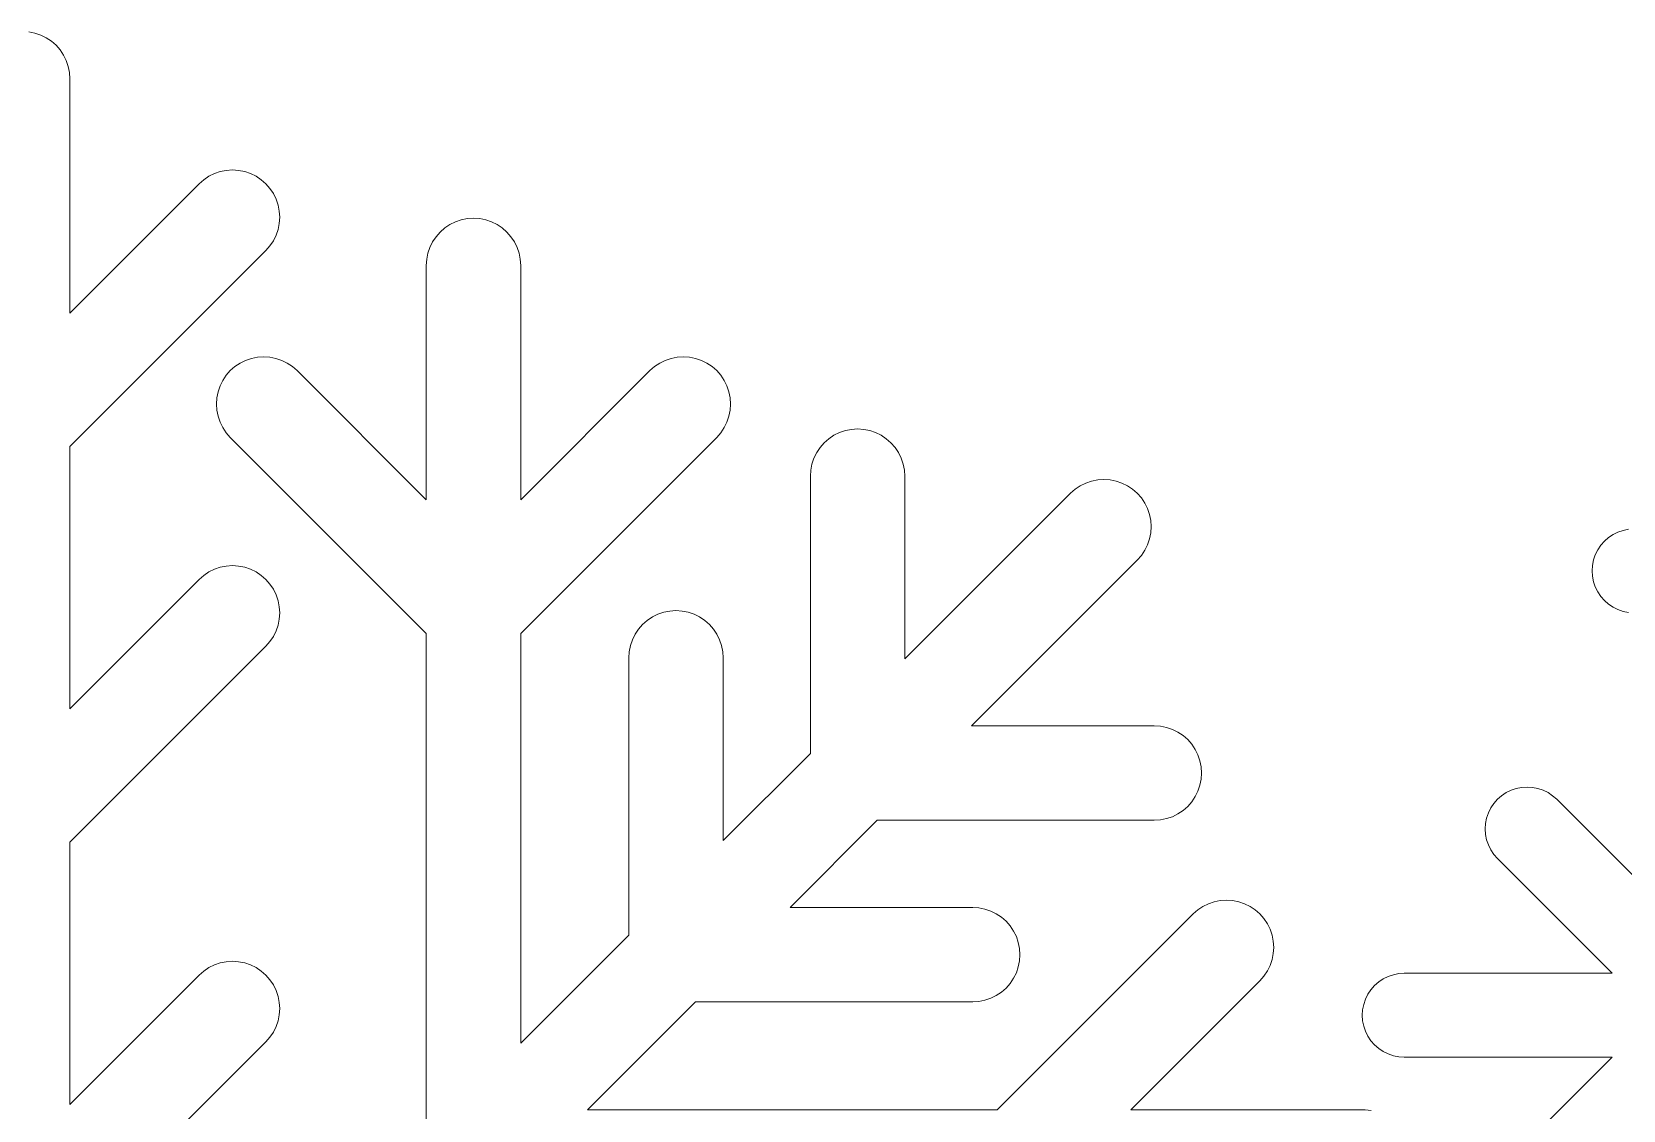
# Model space of a CAD drawing. Header units: centimetres. Extents: x -75 to 51, y -4 to 64.
# Drawn here: x -61.43 to -48.23, y 17.15 to 26.09 of the extents above; entities that cross this region are included whole.
import ezdxf

# ---------------------------------------------------------------- set-up
doc = ezdxf.new("R2010")
doc.units = ezdxf.units.CM
doc.header["$MEASUREMENT"] = 0
doc.layers.add('layer 1', color=7, linetype='Continuous')

msp = doc.modelspace()

# ---------------------------------------------------------------- linework, layer by layer
at = {"layer": 'layer 1', "color": 1, "lineweight": 20}
for points in [[(-61.40677, 26.08064), (-61.40677, 26.08064), (-61.45703, 26.09061), (-61.45703, 26.09061)], [(-61.35825, 26.06418), (-61.35825, 26.06418), (-61.40677, 26.08064), (-61.40677, 26.08064)], [(-61.31228, 26.0415), (-61.31228, 26.0415), (-61.35825, 26.06418), (-61.35825, 26.06418)], [(-61.26968, 26.01303), (-61.26968, 26.01303), (-61.31228, 26.0415), (-61.31228, 26.0415)], [(-61.23114, 25.97924), (-61.23114, 25.97924), (-61.26968, 26.01303), (-61.26968, 26.01303)], [(-61.19735, 25.94069), (-61.19735, 25.94069), (-61.23114, 25.97924), (-61.23114, 25.97924)], [(-61.16888, 25.8981), (-61.16888, 25.8981), (-61.19735, 25.94069), (-61.19735, 25.94069)], [(-61.14622, 25.85213), (-61.14622, 25.85213), (-61.16888, 25.8981), (-61.16888, 25.8981)], [(-61.12975, 25.80361), (-61.12975, 25.80361), (-61.14622, 25.85213), (-61.14622, 25.85213)], [(-61.11975, 25.75336), (-61.11975, 25.75336), (-61.12975, 25.80361), (-61.12975, 25.80361)], [(-61.11639, 25.70221), (-61.11639, 25.70221), (-61.11975, 25.75336), (-61.11975, 25.75336)], [(-61.11639, 23.75868), (-61.11639, 23.75868), (-61.11639, 25.70221), (-61.11639, 25.70221)], [(-60.04485, 24.83023), (-60.04485, 24.83023), (-61.11639, 23.75868), (-61.11639, 23.75868)], [(-60.00632, 24.86401), (-60.00632, 24.86401), (-60.04485, 24.83023), (-60.04485, 24.83023)], [(-59.9637, 24.89248), (-59.9637, 24.89248), (-60.00632, 24.86401), (-60.00632, 24.86401)], [(-59.91775, 24.91516), (-59.91775, 24.91516), (-59.9637, 24.89248), (-59.9637, 24.89248)], [(-59.86922, 24.93164), (-59.86922, 24.93164), (-59.91775, 24.91516), (-59.91775, 24.91516)], [(-59.81895, 24.94163), (-59.81895, 24.94163), (-59.86922, 24.93164), (-59.86922, 24.93164)], [(-59.76782, 24.94497), (-59.76782, 24.94497), (-59.81895, 24.94163), (-59.81895, 24.94163)], [(-59.71668, 24.94163), (-59.71668, 24.94163), (-59.76782, 24.94497), (-59.76782, 24.94497)], [(-59.66642, 24.93164), (-59.66642, 24.93164), (-59.71668, 24.94163), (-59.71668, 24.94163)], [(-59.61789, 24.91516), (-59.61789, 24.91516), (-59.66642, 24.93164), (-59.66642, 24.93164)], [(-59.57192, 24.89248), (-59.57192, 24.89248), (-59.61789, 24.91516), (-59.61789, 24.91516)], [(-59.52932, 24.86401), (-59.52932, 24.86401), (-59.57192, 24.89248), (-59.57192, 24.89248)], [(-59.49079, 24.83023), (-59.49079, 24.83023), (-59.52932, 24.86401), (-59.52932, 24.86401)], [(-59.45699, 24.79169), (-59.45699, 24.79169), (-59.49079, 24.83023), (-59.49079, 24.83023)], [(-59.42853, 24.74908), (-59.42853, 24.74908), (-59.45699, 24.79169), (-59.45699, 24.79169)], [(-59.40587, 24.70314), (-59.40587, 24.70314), (-59.42853, 24.74908), (-59.42853, 24.74908)], [(-59.38939, 24.65459), (-59.38939, 24.65459), (-59.40587, 24.70314), (-59.40587, 24.70314)], [(-59.37939, 24.60434), (-59.37939, 24.60434), (-59.38939, 24.65459), (-59.38939, 24.65459)], [(-59.37604, 24.55318), (-59.37604, 24.55318), (-59.37939, 24.60434), (-59.37939, 24.60434)], [(-59.37939, 24.50207), (-59.37939, 24.50207), (-59.37604, 24.55318), (-59.37604, 24.55318)], [(-59.40587, 24.40329), (-59.40587, 24.40329), (-59.38939, 24.45178), (-59.38939, 24.45178)], [(-59.38939, 24.45178), (-59.38939, 24.45178), (-59.37939, 24.50207), (-59.37939, 24.50207)], [(-58.04532, 24.43011), (-58.04532, 24.43011), (-58.07911, 24.39159), (-58.07911, 24.39159)], [(-58.00678, 24.46391), (-58.00678, 24.46391), (-58.04532, 24.43011), (-58.04532, 24.43011)], [(-57.96418, 24.49238), (-57.96418, 24.49238), (-58.00678, 24.46391), (-58.00678, 24.46391)], [(-57.9182, 24.51506), (-57.9182, 24.51506), (-57.96418, 24.49238), (-57.96418, 24.49238)], [(-57.86969, 24.53152), (-57.86969, 24.53152), (-57.9182, 24.51506), (-57.9182, 24.51506)], [(-57.81943, 24.54151), (-57.81943, 24.54151), (-57.86969, 24.53152), (-57.86969, 24.53152)], [(-57.76828, 24.54487), (-57.76828, 24.54487), (-57.81943, 24.54149), (-57.81943, 24.54149)], [(-57.71715, 24.54151), (-57.71715, 24.54151), (-57.76828, 24.54487), (-57.76828, 24.54487)], [(-57.66689, 24.53152), (-57.66689, 24.53152), (-57.71715, 24.54151), (-57.71715, 24.54151)], [(-57.61837, 24.51506), (-57.61837, 24.51506), (-57.66689, 24.53152), (-57.66689, 24.53152)], [(-57.5724, 24.49238), (-57.5724, 24.49238), (-57.61837, 24.51506), (-57.61837, 24.51506)], [(-57.52979, 24.46391), (-57.52979, 24.46391), (-57.5724, 24.49238), (-57.5724, 24.49238)], [(-57.49125, 24.43011), (-57.49125, 24.43011), (-57.52979, 24.46391), (-57.52979, 24.46391)], [(-57.45747, 24.39159), (-57.45747, 24.39159), (-57.49125, 24.43011), (-57.49125, 24.43011)], [(-59.49079, 24.27616), (-59.49079, 24.27616), (-59.45699, 24.3147), (-59.45699, 24.3147)], [(-59.45699, 24.3147), (-59.45699, 24.3147), (-59.42853, 24.35731), (-59.42853, 24.35731)], [(-59.42853, 24.35731), (-59.42853, 24.35731), (-59.40587, 24.40329), (-59.40587, 24.40329)], [(-58.13025, 24.303), (-58.13025, 24.303), (-58.14672, 24.25449), (-58.14672, 24.25449)], [(-58.10757, 24.34898), (-58.10757, 24.34898), (-58.13025, 24.303), (-58.13025, 24.303)], [(-58.07911, 24.39159), (-58.07911, 24.39159), (-58.10757, 24.34898), (-58.10757, 24.34898)], [(-57.429, 24.34898), (-57.429, 24.34898), (-57.45747, 24.39159), (-57.45747, 24.39159)], [(-57.40632, 24.303), (-57.40632, 24.303), (-57.429, 24.34898), (-57.429, 24.34898)], [(-57.38985, 24.25449), (-57.38985, 24.25449), (-57.40632, 24.303), (-57.40632, 24.303)], [(-61.11639, 22.65056), (-61.11639, 22.65056), (-59.49079, 24.27616), (-59.49079, 24.27616)], [(-58.1567, 24.20423), (-58.1567, 24.20423), (-58.16007, 24.15308), (-58.16007, 24.15308)], [(-58.14672, 24.25449), (-58.14672, 24.25449), (-58.1567, 24.20423), (-58.1567, 24.20423)], [(-57.37987, 24.20423), (-57.37987, 24.20423), (-57.38985, 24.25449), (-57.38985, 24.25449)], [(-57.37651, 24.15308), (-57.37651, 24.15308), (-57.37987, 24.20423), (-57.37987, 24.20423)], [(-58.16007, 24.15308), (-58.16007, 24.15308), (-58.16007, 22.20956), (-58.16007, 22.20956)], [(-57.37651, 22.20956), (-57.37651, 22.20956), (-57.37651, 24.15308), (-57.37651, 24.15308)], [(-59.65857, 23.36604), (-59.65857, 23.36604), (-59.70454, 23.34336), (-59.70454, 23.34336)], [(-59.61004, 23.38251), (-59.61004, 23.38251), (-59.65857, 23.36604), (-59.65857, 23.36604)], [(-59.55978, 23.39253), (-59.55978, 23.39253), (-59.61004, 23.38251), (-59.61004, 23.38251)], [(-59.50864, 23.39585), (-59.50864, 23.39585), (-59.55978, 23.39253), (-59.55978, 23.39253)], [(-59.45751, 23.39253), (-59.45751, 23.39253), (-59.50864, 23.39585), (-59.50864, 23.39585)], [(-59.40725, 23.38251), (-59.40725, 23.38251), (-59.45751, 23.39253), (-59.45751, 23.39253)], [(-59.35872, 23.36604), (-59.35872, 23.36604), (-59.40725, 23.38251), (-59.40725, 23.38251)], [(-59.31276, 23.34336), (-59.31276, 23.34336), (-59.35872, 23.36604), (-59.35872, 23.36604)], [(-56.17785, 23.36604), (-56.17785, 23.36604), (-56.22382, 23.34336), (-56.22382, 23.34336)], [(-56.12934, 23.38251), (-56.12934, 23.38251), (-56.17785, 23.36604), (-56.17785, 23.36604)], [(-56.07908, 23.39253), (-56.07908, 23.39253), (-56.12934, 23.38251), (-56.12934, 23.38251)], [(-56.02793, 23.39585), (-56.02793, 23.39585), (-56.07908, 23.39253), (-56.07908, 23.39253)], [(-55.97679, 23.39253), (-55.97679, 23.39253), (-56.02793, 23.39585), (-56.02793, 23.39585)], [(-55.92653, 23.38251), (-55.92653, 23.38251), (-55.97679, 23.39253), (-55.97679, 23.39253)], [(-55.87799, 23.36604), (-55.87799, 23.36604), (-55.92653, 23.38251), (-55.92653, 23.38251)], [(-55.83204, 23.34336), (-55.83204, 23.34336), (-55.87799, 23.36604), (-55.87799, 23.36604)], [(-59.81946, 23.24257), (-59.81946, 23.24257), (-59.84793, 23.19998), (-59.84793, 23.19998)], [(-59.78567, 23.28111), (-59.78567, 23.28111), (-59.81946, 23.24257), (-59.81946, 23.24257)], [(-59.74715, 23.3149), (-59.74715, 23.3149), (-59.78567, 23.28111), (-59.78567, 23.28111)], [(-59.70454, 23.34336), (-59.70454, 23.34336), (-59.74715, 23.3149), (-59.74715, 23.3149)], [(-59.27014, 23.3149), (-59.27014, 23.3149), (-59.31276, 23.34336), (-59.31276, 23.34336)], [(-59.23162, 23.28111), (-59.23162, 23.28111), (-59.27014, 23.3149), (-59.27014, 23.3149)], [(-58.16007, 22.20956), (-58.16007, 22.20956), (-59.23162, 23.28111), (-59.23162, 23.28111)], [(-56.30497, 23.28111), (-56.30497, 23.28111), (-57.37651, 22.20956), (-57.37651, 22.20956)], [(-56.26643, 23.3149), (-56.26643, 23.3149), (-56.30497, 23.28111), (-56.30497, 23.28111)], [(-56.22382, 23.34336), (-56.22382, 23.34336), (-56.26643, 23.3149), (-56.26643, 23.3149)], [(-55.78944, 23.3149), (-55.78944, 23.3149), (-55.83204, 23.34336), (-55.83204, 23.34336)], [(-55.75091, 23.28111), (-55.75091, 23.28111), (-55.78944, 23.3149), (-55.78944, 23.3149)], [(-55.71711, 23.24257), (-55.71711, 23.24257), (-55.75091, 23.28111), (-55.75091, 23.28111)], [(-55.68865, 23.19998), (-55.68865, 23.19998), (-55.71711, 23.24257), (-55.71711, 23.24257)], [(-59.88707, 23.10549), (-59.88707, 23.10549), (-59.89706, 23.05524), (-59.89706, 23.05524)], [(-59.8706, 23.15402), (-59.8706, 23.15402), (-59.88707, 23.10549), (-59.88707, 23.10549)], [(-59.84793, 23.19998), (-59.84793, 23.19998), (-59.8706, 23.15402), (-59.8706, 23.15402)], [(-55.66597, 23.15402), (-55.66597, 23.15402), (-55.68865, 23.19998), (-55.68865, 23.19998)], [(-55.6495, 23.10549), (-55.6495, 23.10549), (-55.66597, 23.15402), (-55.66597, 23.15402)], [(-55.63949, 23.05524), (-55.63949, 23.05524), (-55.6495, 23.10549), (-55.6495, 23.10549)], [(-59.89706, 23.05524), (-59.89706, 23.05524), (-59.90042, 23.00409), (-59.90042, 23.00409)], [(-59.90042, 23.00409), (-59.90042, 23.00409), (-59.89706, 22.95294), (-59.89706, 22.95294)], [(-55.63616, 23.00409), (-55.63616, 23.00409), (-55.63949, 23.05524), (-55.63949, 23.05524)], [(-55.63949, 22.95294), (-55.63949, 22.95294), (-55.63616, 23.00409), (-55.63616, 23.00409)], [(-59.89706, 22.95294), (-59.89706, 22.95294), (-59.88707, 22.90268), (-59.88707, 22.90268)], [(-59.88707, 22.90268), (-59.88707, 22.90268), (-59.8706, 22.85417), (-59.8706, 22.85417)], [(-59.8706, 22.85417), (-59.8706, 22.85417), (-59.84793, 22.80819), (-59.84793, 22.80819)], [(-55.68865, 22.80819), (-55.68865, 22.80819), (-55.66597, 22.85417), (-55.66597, 22.85417)], [(-55.66597, 22.85417), (-55.66597, 22.85417), (-55.6495, 22.90268), (-55.6495, 22.90268)], [(-55.6495, 22.90268), (-55.6495, 22.90268), (-55.63949, 22.95294), (-55.63949, 22.95294)], [(-59.84793, 22.80819), (-59.84793, 22.80819), (-59.81946, 22.76558), (-59.81946, 22.76558)], [(-59.81946, 22.76558), (-59.81946, 22.76558), (-59.78567, 22.72706), (-59.78567, 22.72706)], [(-59.78567, 22.72706), (-59.78567, 22.72706), (-58.16007, 21.10146), (-58.16007, 21.10146)], [(-57.37651, 21.10146), (-57.37651, 21.10146), (-55.75091, 22.72706), (-55.75091, 22.72706)], [(-55.75091, 22.72706), (-55.75091, 22.72706), (-55.71711, 22.76558), (-55.71711, 22.76558)], [(-55.71711, 22.76558), (-55.71711, 22.76558), (-55.68865, 22.80819), (-55.68865, 22.80819)], [(-54.82095, 22.71619), (-54.82095, 22.71619), (-54.85949, 22.68237), (-54.85949, 22.68237)], [(-54.77835, 22.74465), (-54.77835, 22.74465), (-54.82095, 22.71619), (-54.82095, 22.71619)], [(-54.73237, 22.7673), (-54.73237, 22.7673), (-54.77835, 22.74465), (-54.77835, 22.74465)], [(-54.68386, 22.78377), (-54.68386, 22.78377), (-54.73237, 22.7673), (-54.73237, 22.7673)], [(-54.6336, 22.79377), (-54.6336, 22.79377), (-54.68386, 22.78377), (-54.68386, 22.78377)], [(-54.58246, 22.79715), (-54.58246, 22.79715), (-54.6336, 22.79377), (-54.6336, 22.79377)], [(-54.53131, 22.79377), (-54.53131, 22.79377), (-54.58246, 22.79715), (-54.58246, 22.79715)], [(-54.48105, 22.78377), (-54.48105, 22.78377), (-54.53131, 22.79377), (-54.53131, 22.79377)], [(-54.43254, 22.7673), (-54.43254, 22.7673), (-54.48105, 22.78377), (-54.48105, 22.78377)], [(-54.38657, 22.74465), (-54.38657, 22.74465), (-54.43254, 22.7673), (-54.43254, 22.7673)], [(-54.34396, 22.71619), (-54.34396, 22.71619), (-54.38657, 22.74465), (-54.38657, 22.74465)], [(-54.30542, 22.68237), (-54.30542, 22.68237), (-54.34396, 22.71619), (-54.34396, 22.71619)], [(-61.11639, 20.47753), (-61.11639, 20.47753), (-61.11639, 22.65056), (-61.11639, 22.65056)], [(-54.92174, 22.60126), (-54.92174, 22.60126), (-54.94442, 22.55528), (-54.94442, 22.55528)], [(-54.89328, 22.64385), (-54.89328, 22.64385), (-54.92174, 22.60126), (-54.92174, 22.60126)], [(-54.85949, 22.68237), (-54.85949, 22.68237), (-54.89328, 22.64385), (-54.89328, 22.64385)], [(-54.27164, 22.64385), (-54.27164, 22.64385), (-54.30542, 22.68237), (-54.30542, 22.68237)], [(-54.24317, 22.60126), (-54.24317, 22.60126), (-54.27164, 22.64385), (-54.27164, 22.64385)], [(-54.22049, 22.55528), (-54.22049, 22.55528), (-54.24317, 22.60126), (-54.24317, 22.60126)], [(-54.97087, 22.45648), (-54.97087, 22.45648), (-54.97424, 22.40537), (-54.97424, 22.40537)], [(-54.96089, 22.50677), (-54.96089, 22.50677), (-54.97087, 22.45648), (-54.97087, 22.45648)], [(-54.94442, 22.55528), (-54.94442, 22.55528), (-54.96089, 22.50677), (-54.96089, 22.50677)], [(-54.20402, 22.50677), (-54.20402, 22.50677), (-54.22049, 22.55528), (-54.22049, 22.55528)], [(-54.19402, 22.45648), (-54.19402, 22.45648), (-54.20402, 22.50677), (-54.20402, 22.50677)], [(-54.19068, 22.40537), (-54.19068, 22.40537), (-54.19402, 22.45648), (-54.19402, 22.45648)], [(-54.97424, 22.40537), (-54.97424, 22.40537), (-54.97424, 20.10639), (-54.97424, 20.10639)], [(-54.19068, 20.88995), (-54.19068, 20.88995), (-54.19068, 22.40537), (-54.19068, 22.40537)], [(-52.73526, 22.32649), (-52.73526, 22.32649), (-52.77786, 22.29802), (-52.77786, 22.29802)], [(-52.68928, 22.34917), (-52.68928, 22.34917), (-52.73526, 22.32649), (-52.73526, 22.32649)], [(-52.64077, 22.36563), (-52.64077, 22.36563), (-52.68928, 22.34917), (-52.68928, 22.34917)], [(-52.59051, 22.3756), (-52.59051, 22.3756), (-52.64077, 22.36563), (-52.64077, 22.36563)], [(-52.53936, 22.37898), (-52.53936, 22.37898), (-52.59051, 22.3756), (-52.59051, 22.3756)], [(-52.48821, 22.3756), (-52.48821, 22.3756), (-52.53936, 22.37898), (-52.53936, 22.37898)], [(-52.43796, 22.36563), (-52.43796, 22.36563), (-52.48821, 22.3756), (-52.48821, 22.3756)], [(-52.38945, 22.34917), (-52.38945, 22.34917), (-52.43796, 22.36563), (-52.43796, 22.36563)], [(-52.34348, 22.32649), (-52.34348, 22.32649), (-52.38945, 22.34917), (-52.38945, 22.34917)], [(-52.30088, 22.29802), (-52.30088, 22.29802), (-52.34348, 22.32649), (-52.34348, 22.32649)], [(-52.81639, 22.26422), (-52.81639, 22.26422), (-54.19068, 20.88995), (-54.19068, 20.88995)], [(-52.77786, 22.29802), (-52.77786, 22.29802), (-52.81639, 22.26422), (-52.81639, 22.26422)], [(-52.26234, 22.26422), (-52.26234, 22.26422), (-52.30088, 22.29802), (-52.30088, 22.29802)], [(-52.22854, 22.2257), (-52.22854, 22.2257), (-52.26234, 22.26422), (-52.26234, 22.26422)], [(-52.20008, 22.18309), (-52.20008, 22.18309), (-52.22854, 22.2257), (-52.22854, 22.2257)], [(-52.1774, 22.13712), (-52.1774, 22.13712), (-52.20008, 22.18309), (-52.20008, 22.18309)], [(-52.16093, 22.0886), (-52.16093, 22.0886), (-52.1774, 22.13712), (-52.1774, 22.13712)], [(-52.15095, 22.03835), (-52.15095, 22.03835), (-52.16093, 22.0886), (-52.16093, 22.0886)], [(-52.16093, 21.8858), (-52.16093, 21.8858), (-52.15095, 21.93605), (-52.15095, 21.93605)], [(-52.14759, 21.9872), (-52.14759, 21.9872), (-52.15095, 22.03835), (-52.15095, 22.03835)], [(-52.15095, 21.93605), (-52.15095, 21.93605), (-52.14759, 21.9872), (-52.14759, 21.9872)], [(-48.31601, 21.92187), (-48.31601, 21.92187), (-48.35382, 21.8966), (-48.35382, 21.8966)], [(-48.27522, 21.94199), (-48.27522, 21.94199), (-48.31601, 21.92187), (-48.31601, 21.92187)], [(-48.23215, 21.95658), (-48.23215, 21.95658), (-48.27522, 21.94199), (-48.27522, 21.94199)], [(-48.18752, 21.96545), (-48.18752, 21.96545), (-48.23215, 21.95658), (-48.23215, 21.95658)], [(-52.22854, 21.74871), (-52.22854, 21.74871), (-52.20008, 21.7913), (-52.20008, 21.7913)], [(-52.20008, 21.7913), (-52.20008, 21.7913), (-52.1774, 21.83728), (-52.1774, 21.83728)], [(-52.1774, 21.83728), (-52.1774, 21.83728), (-52.16093, 21.8858), (-52.16093, 21.8858)], [(-48.44328, 21.79461), (-48.44328, 21.79461), (-48.46338, 21.75381), (-48.46338, 21.75381)], [(-48.418, 21.83241), (-48.418, 21.83241), (-48.44328, 21.79461), (-48.44328, 21.79461)], [(-48.388, 21.86659), (-48.388, 21.86659), (-48.418, 21.83241), (-48.418, 21.83241)], [(-48.35382, 21.8966), (-48.35382, 21.8966), (-48.388, 21.86659), (-48.388, 21.86659)], [(-59.86922, 21.65048), (-59.86922, 21.65048), (-59.91775, 21.63403), (-59.91775, 21.63403)], [(-59.81895, 21.6605), (-59.81895, 21.6605), (-59.86922, 21.65048), (-59.86922, 21.65048)], [(-59.76782, 21.66382), (-59.76782, 21.66382), (-59.81895, 21.6605), (-59.81895, 21.6605)], [(-59.71668, 21.6605), (-59.71668, 21.6605), (-59.76782, 21.66382), (-59.76782, 21.66382)], [(-59.66642, 21.65048), (-59.66642, 21.65048), (-59.71668, 21.6605), (-59.71668, 21.6605)], [(-59.61789, 21.63403), (-59.61789, 21.63403), (-59.66642, 21.65048), (-59.66642, 21.65048)], [(-53.63662, 20.33589), (-53.63662, 20.33589), (-52.26234, 21.71017), (-52.26234, 21.71017)], [(-52.26234, 21.71017), (-52.26234, 21.71017), (-52.22854, 21.74871), (-52.22854, 21.74871)], [(-48.48686, 21.66612), (-48.48686, 21.66612), (-48.48986, 21.62073), (-48.48986, 21.62073)], [(-48.47799, 21.71075), (-48.47799, 21.71075), (-48.48686, 21.66612), (-48.48686, 21.66612)], [(-48.46338, 21.75381), (-48.46338, 21.75381), (-48.47799, 21.71075), (-48.47799, 21.71075)], [(-60.04485, 21.54908), (-60.04485, 21.54908), (-61.11639, 20.47753), (-61.11639, 20.47753)], [(-60.00632, 21.58288), (-60.00632, 21.58288), (-60.04485, 21.54908), (-60.04485, 21.54908)], [(-59.9637, 21.61134), (-59.9637, 21.61134), (-60.00632, 21.58288), (-60.00632, 21.58288)], [(-59.91775, 21.63403), (-59.91775, 21.63403), (-59.9637, 21.61134), (-59.9637, 21.61134)], [(-59.57192, 21.61134), (-59.57192, 21.61134), (-59.61789, 21.63403), (-59.61789, 21.63403)], [(-59.52932, 21.58288), (-59.52932, 21.58288), (-59.57192, 21.61134), (-59.57192, 21.61134)], [(-59.49079, 21.54908), (-59.49079, 21.54908), (-59.52932, 21.58288), (-59.52932, 21.58288)], [(-59.45699, 21.51054), (-59.45699, 21.51054), (-59.49079, 21.54908), (-59.49079, 21.54908)], [(-48.48986, 21.62073), (-48.48986, 21.62073), (-48.48686, 21.57537), (-48.48686, 21.57537)], [(-48.48686, 21.57537), (-48.48686, 21.57537), (-48.47799, 21.53074), (-48.47799, 21.53074)], [(-48.47799, 21.53074), (-48.47799, 21.53074), (-48.46338, 21.48768), (-48.46338, 21.48768)], [(-59.42853, 21.46795), (-59.42853, 21.46795), (-59.45699, 21.51054), (-59.45699, 21.51054)], [(-59.40587, 21.42199), (-59.40587, 21.42199), (-59.42853, 21.46795), (-59.42853, 21.46795)], [(-59.38939, 21.37345), (-59.38939, 21.37345), (-59.40587, 21.42199), (-59.40587, 21.42199)], [(-48.46338, 21.48768), (-48.46338, 21.48768), (-48.44328, 21.44692), (-48.44328, 21.44692)], [(-48.44328, 21.44692), (-48.44328, 21.44692), (-48.418, 21.40909), (-48.418, 21.40909)], [(-48.418, 21.40909), (-48.418, 21.40909), (-48.388, 21.3749), (-48.388, 21.3749)], [(-59.37939, 21.3232), (-59.37939, 21.3232), (-59.38939, 21.37345), (-59.38939, 21.37345)], [(-59.37604, 21.27206), (-59.37604, 21.27206), (-59.37939, 21.3232), (-59.37939, 21.3232)], [(-59.37939, 21.22094), (-59.37939, 21.22094), (-59.37604, 21.27206), (-59.37604, 21.27206)], [(-56.23873, 21.26097), (-56.23873, 21.26097), (-56.2847, 21.2383), (-56.2847, 21.2383)], [(-56.19019, 21.27743), (-56.19019, 21.27743), (-56.23873, 21.26097), (-56.23873, 21.26097)], [(-56.13993, 21.28745), (-56.13993, 21.28745), (-56.19019, 21.27743), (-56.19019, 21.27743)], [(-56.08881, 21.29079), (-56.08881, 21.29079), (-56.13993, 21.28745), (-56.13993, 21.28745)], [(-56.03766, 21.28745), (-56.03766, 21.28745), (-56.08881, 21.29079), (-56.08881, 21.29079)], [(-55.9874, 21.27743), (-55.9874, 21.27743), (-56.03766, 21.28745), (-56.03766, 21.28745)], [(-55.93887, 21.26097), (-55.93887, 21.26097), (-55.9874, 21.27743), (-55.9874, 21.27743)], [(-55.89292, 21.2383), (-55.89292, 21.2383), (-55.93887, 21.26097), (-55.93887, 21.26097)], [(-48.388, 21.3749), (-48.388, 21.3749), (-48.35382, 21.34488), (-48.35382, 21.34488)], [(-48.35382, 21.34488), (-48.35382, 21.34488), (-48.31601, 21.31964), (-48.31601, 21.31964)], [(-48.31601, 21.31964), (-48.31601, 21.31964), (-48.27522, 21.2995), (-48.27522, 21.2995)], [(-48.27522, 21.2995), (-48.27522, 21.2995), (-48.23215, 21.28491), (-48.23215, 21.28491)], [(-48.23215, 21.28491), (-48.23215, 21.28491), (-48.18752, 21.27602), (-48.18752, 21.27602)], [(-59.42853, 21.07616), (-59.42853, 21.07616), (-59.40587, 21.12214), (-59.40587, 21.12214)], [(-59.40587, 21.12214), (-59.40587, 21.12214), (-59.38939, 21.17065), (-59.38939, 21.17065)], [(-59.38939, 21.17065), (-59.38939, 21.17065), (-59.37939, 21.22094), (-59.37939, 21.22094)], [(-56.39961, 21.13751), (-56.39961, 21.13751), (-56.4281, 21.09489), (-56.4281, 21.09489)], [(-56.36581, 21.17603), (-56.36581, 21.17603), (-56.39961, 21.13751), (-56.39961, 21.13751)], [(-56.32731, 21.20983), (-56.32731, 21.20983), (-56.36581, 21.17603), (-56.36581, 21.17603)], [(-56.2847, 21.2383), (-56.2847, 21.2383), (-56.32731, 21.20983), (-56.32731, 21.20983)], [(-55.85029, 21.20983), (-55.85029, 21.20983), (-55.89292, 21.2383), (-55.89292, 21.2383)], [(-55.81178, 21.17603), (-55.81178, 21.17603), (-55.85029, 21.20983), (-55.85029, 21.20983)], [(-55.77796, 21.13751), (-55.77796, 21.13751), (-55.81178, 21.17603), (-55.81178, 21.17603)], [(-55.74949, 21.09489), (-55.74949, 21.09489), (-55.77796, 21.13751), (-55.77796, 21.13751)], [(-61.11639, 19.36943), (-61.11639, 19.36943), (-59.49079, 20.99503), (-59.49079, 20.99503)], [(-59.49079, 20.99503), (-59.49079, 20.99503), (-59.45699, 21.03357), (-59.45699, 21.03357)], [(-59.45699, 21.03357), (-59.45699, 21.03357), (-59.42853, 21.07616), (-59.42853, 21.07616)], [(-58.16007, 21.10146), (-58.16007, 21.10146), (-58.16007, 16.92057), (-58.16007, 16.92057)], [(-57.37651, 17.70413), (-57.37651, 17.70413), (-57.37651, 21.10146), (-57.37651, 21.10146)], [(-56.46721, 21.00041), (-56.46721, 21.00041), (-56.47722, 20.95016), (-56.47722, 20.95016)], [(-56.45075, 21.04892), (-56.45075, 21.04892), (-56.46721, 21.00041), (-56.46721, 21.00041)], [(-56.4281, 21.09489), (-56.4281, 21.09489), (-56.45075, 21.04892), (-56.45075, 21.04892)], [(-55.72685, 21.04892), (-55.72685, 21.04892), (-55.74949, 21.09489), (-55.74949, 21.09489)], [(-55.71038, 21.00041), (-55.71038, 21.00041), (-55.72685, 21.04892), (-55.72685, 21.04892)], [(-55.70038, 20.95016), (-55.70038, 20.95016), (-55.71038, 21.00041), (-55.71038, 21.00041)], [(-56.47722, 20.95016), (-56.47722, 20.95016), (-56.48059, 20.89901), (-56.48059, 20.89901)], [(-56.48059, 20.89901), (-56.48059, 20.89901), (-56.48059, 18.60003), (-56.48059, 18.60003)], [(-55.69703, 20.89901), (-55.69703, 20.89901), (-55.70037, 20.95016), (-55.70037, 20.95016)], [(-55.69703, 19.38358), (-55.69703, 19.38358), (-55.69703, 20.89901), (-55.69703, 20.89901)], [(-52.1212, 20.33589), (-52.1212, 20.33589), (-53.63662, 20.33589), (-53.63662, 20.33589)], [(-52.07009, 20.33254), (-52.07009, 20.33254), (-52.1212, 20.33589), (-52.1212, 20.33589)], [(-52.0198, 20.32255), (-52.0198, 20.32255), (-52.07009, 20.33254), (-52.07009, 20.33254)], [(-51.97129, 20.30607), (-51.97129, 20.30607), (-52.0198, 20.32255), (-52.0198, 20.32255)], [(-51.92531, 20.2834), (-51.92531, 20.2834), (-51.97129, 20.30607), (-51.97129, 20.30607)], [(-51.8827, 20.25492), (-51.8827, 20.25492), (-51.92531, 20.2834), (-51.92531, 20.2834)], [(-51.8442, 20.22115), (-51.8442, 20.22115), (-51.8827, 20.25492), (-51.8827, 20.25492)], [(-51.81038, 20.18261), (-51.81038, 20.18261), (-51.8442, 20.22115), (-51.8442, 20.22115)], [(-54.97424, 20.10639), (-54.97424, 20.10639), (-55.69703, 19.38358), (-55.69703, 19.38358)], [(-51.78191, 20.14), (-51.78191, 20.14), (-51.81038, 20.18261), (-51.81038, 20.18261)], [(-51.75927, 20.09402), (-51.75927, 20.09402), (-51.78191, 20.14), (-51.78191, 20.14)], [(-51.7428, 20.04551), (-51.7428, 20.04551), (-51.75927, 20.09402), (-51.75927, 20.09402)], [(-51.73279, 19.99525), (-51.73279, 19.99525), (-51.7428, 20.04551), (-51.7428, 20.04551)], [(-51.72943, 19.9441), (-51.72943, 19.9441), (-51.73279, 19.99525), (-51.73279, 19.99525)], [(-51.73279, 19.89297), (-51.73279, 19.89297), (-51.72943, 19.9441), (-51.72943, 19.9441)], [(-51.75927, 19.79419), (-51.75927, 19.79419), (-51.7428, 19.8427), (-51.7428, 19.8427)], [(-51.7428, 19.8427), (-51.7428, 19.8427), (-51.73279, 19.89297), (-51.73279, 19.89297)], [(-49.16176, 19.80168), (-49.16176, 19.80168), (-49.20253, 19.78156), (-49.20253, 19.78156)], [(-49.11866, 19.81631), (-49.11866, 19.81631), (-49.16176, 19.80168), (-49.16176, 19.80168)], [(-49.07408, 19.82516), (-49.07408, 19.82516), (-49.11866, 19.81631), (-49.11866, 19.81631)], [(-49.02869, 19.82813), (-49.02869, 19.82813), (-49.07408, 19.8252), (-49.07408, 19.8252)], [(-48.98332, 19.82516), (-48.98332, 19.82516), (-49.02869, 19.8281), (-49.02869, 19.8281)], [(-48.93869, 19.81631), (-48.93869, 19.81631), (-48.98332, 19.82516), (-48.98332, 19.82516)], [(-48.89563, 19.80168), (-48.89563, 19.80168), (-48.93869, 19.81631), (-48.93869, 19.81631)], [(-48.85483, 19.78156), (-48.85483, 19.78156), (-48.89563, 19.80168), (-48.89563, 19.80168)], [(-51.8442, 19.66708), (-51.8442, 19.66708), (-51.81038, 19.70562), (-51.81038, 19.70562)], [(-51.81038, 19.70562), (-51.81038, 19.70562), (-51.78191, 19.74823), (-51.78191, 19.74823)], [(-51.78191, 19.74823), (-51.78191, 19.74823), (-51.75927, 19.79419), (-51.75927, 19.79419)], [(-49.30455, 19.69211), (-49.30455, 19.69211), (-49.3298, 19.65428), (-49.3298, 19.65428)], [(-49.27455, 19.7263), (-49.27455, 19.7263), (-49.30455, 19.69211), (-49.30455, 19.69211)], [(-49.24036, 19.75628), (-49.24036, 19.75628), (-49.27455, 19.7263), (-49.27455, 19.7263)], [(-49.20253, 19.78156), (-49.20253, 19.78156), (-49.24036, 19.75628), (-49.24036, 19.75628)], [(-48.81703, 19.75628), (-48.81703, 19.75628), (-48.85483, 19.78156), (-48.85483, 19.78156)], [(-48.78284, 19.7263), (-48.78284, 19.7263), (-48.81703, 19.75628), (-48.81703, 19.75628)], [(-47.34012, 18.28357), (-47.34012, 18.28357), (-48.78284, 19.7263), (-48.78284, 19.7263)], [(-55.14297, 18.82953), (-55.14297, 18.82953), (-54.42018, 19.55234), (-54.42018, 19.55234)], [(-54.42018, 19.55234), (-54.42018, 19.55234), (-52.1212, 19.55234), (-52.1212, 19.55234)], [(-52.1212, 19.55234), (-52.1212, 19.55234), (-52.07009, 19.5557), (-52.07009, 19.5557)], [(-52.07009, 19.5557), (-52.07009, 19.5557), (-52.0198, 19.56568), (-52.0198, 19.56568)], [(-52.0198, 19.56568), (-52.0198, 19.56568), (-51.97129, 19.58215), (-51.97129, 19.58215)], [(-51.97129, 19.58215), (-51.97129, 19.58215), (-51.92531, 19.60483), (-51.92531, 19.60483)], [(-51.92531, 19.60483), (-51.92531, 19.60483), (-51.8827, 19.63329), (-51.8827, 19.63329)], [(-51.8827, 19.63329), (-51.8827, 19.63329), (-51.8442, 19.66708), (-51.8442, 19.66708)], [(-49.36454, 19.57042), (-49.36454, 19.57042), (-49.37342, 19.52583), (-49.37342, 19.52583)], [(-49.34994, 19.6135), (-49.34994, 19.6135), (-49.36454, 19.57042), (-49.36454, 19.57042)], [(-49.3298, 19.65428), (-49.3298, 19.65428), (-49.34994, 19.6135), (-49.34994, 19.6135)], [(-49.37342, 19.52583), (-49.37342, 19.52583), (-49.37639, 19.48043), (-49.37639, 19.48043)], [(-49.37639, 19.48043), (-49.37639, 19.48043), (-49.37342, 19.43505), (-49.37342, 19.43505)], [(-49.37342, 19.43505), (-49.37342, 19.43505), (-49.36454, 19.39044), (-49.36454, 19.39044)], [(-61.11639, 17.1964), (-61.11639, 17.1964), (-61.11639, 19.36943), (-61.11639, 19.36943)], [(-49.36454, 19.39044), (-49.36454, 19.39044), (-49.34994, 19.34736), (-49.34994, 19.34736)], [(-49.34994, 19.34736), (-49.34994, 19.34736), (-49.3298, 19.30659), (-49.3298, 19.30659)], [(-49.3298, 19.30659), (-49.3298, 19.30659), (-49.30455, 19.26878), (-49.30455, 19.26878)], [(-49.30455, 19.26878), (-49.30455, 19.26878), (-49.27455, 19.23458), (-49.27455, 19.23458)], [(-49.27455, 19.23458), (-49.27455, 19.23458), (-48.32355, 18.28357), (-48.32355, 18.28357)], [(-51.62389, 18.87706), (-51.62389, 18.87706), (-51.6724, 18.8606), (-51.6724, 18.8606)], [(-51.57363, 18.88708), (-51.57363, 18.88708), (-51.62389, 18.87706), (-51.62389, 18.87706)], [(-51.52249, 18.89042), (-51.52249, 18.89042), (-51.57363, 18.88708), (-51.57363, 18.88708)], [(-51.47135, 18.88708), (-51.47135, 18.88708), (-51.52249, 18.89042), (-51.52249, 18.89042)], [(-51.42108, 18.87706), (-51.42108, 18.87706), (-51.47135, 18.88708), (-51.47135, 18.88708)], [(-51.37254, 18.8606), (-51.37254, 18.8606), (-51.42108, 18.87706), (-51.42108, 18.87706)], [(-53.62756, 18.82953), (-53.62756, 18.82953), (-55.14297, 18.82953), (-55.14297, 18.82953)], [(-53.57642, 18.82619), (-53.57642, 18.82619), (-53.62756, 18.82953), (-53.62756, 18.82953)], [(-53.52616, 18.8162), (-53.52616, 18.8162), (-53.57642, 18.82619), (-53.57642, 18.82619)], [(-53.47764, 18.79972), (-53.47764, 18.79972), (-53.52616, 18.8162), (-53.52616, 18.8162)], [(-53.43167, 18.77708), (-53.43167, 18.77708), (-53.47764, 18.79972), (-53.47764, 18.79972)], [(-53.38907, 18.74861), (-53.38907, 18.74861), (-53.43167, 18.77708), (-53.43167, 18.77708)], [(-51.79951, 18.77566), (-51.79951, 18.77566), (-53.42512, 17.15005), (-53.42512, 17.15005)], [(-53.35053, 18.71479), (-53.35053, 18.71479), (-53.38907, 18.74861), (-53.38907, 18.74861)], [(-51.76098, 18.80945), (-51.76098, 18.80945), (-51.79951, 18.77566), (-51.79951, 18.77566)], [(-51.71837, 18.83792), (-51.71837, 18.83792), (-51.76098, 18.80945), (-51.76098, 18.80945)], [(-51.6724, 18.8606), (-51.6724, 18.8606), (-51.71837, 18.83792), (-51.71837, 18.83792)], [(-51.3266, 18.83792), (-51.3266, 18.83792), (-51.37254, 18.8606), (-51.37254, 18.8606)], [(-51.284, 18.80945), (-51.284, 18.80945), (-51.3266, 18.83792), (-51.3266, 18.83792)], [(-51.24546, 18.77566), (-51.24546, 18.77566), (-51.284, 18.80945), (-51.284, 18.80945)], [(-51.21167, 18.73713), (-51.21167, 18.73713), (-51.24546, 18.77566), (-51.24546, 18.77566)], [(-53.31674, 18.67629), (-53.31674, 18.67629), (-53.35053, 18.71479), (-53.35053, 18.71479)], [(-53.28828, 18.63364), (-53.28828, 18.63364), (-53.31674, 18.67629), (-53.31674, 18.67629)], [(-53.26559, 18.5877), (-53.26559, 18.5877), (-53.28828, 18.63364), (-53.28828, 18.63364)], [(-51.1832, 18.69452), (-51.1832, 18.69452), (-51.21167, 18.73713), (-51.21167, 18.73713)], [(-51.16052, 18.64858), (-51.16052, 18.64858), (-51.1832, 18.69452), (-51.1832, 18.69452)], [(-51.14405, 18.60003), (-51.14405, 18.60003), (-51.16052, 18.64858), (-51.16052, 18.64858)], [(-56.48059, 18.60003), (-56.48059, 18.60003), (-57.37651, 17.70413), (-57.37651, 17.70413)], [(-53.24913, 18.53915), (-53.24913, 18.53915), (-53.26559, 18.5877), (-53.26559, 18.5877)], [(-53.23911, 18.4889), (-53.23911, 18.4889), (-53.24913, 18.53915), (-53.24913, 18.53915)], [(-53.23579, 18.43777), (-53.23579, 18.43777), (-53.23911, 18.4889), (-53.23911, 18.4889)], [(-51.13405, 18.54978), (-51.13405, 18.54978), (-51.14405, 18.60003), (-51.14405, 18.60003)], [(-51.1307, 18.49863), (-51.1307, 18.49863), (-51.13405, 18.54978), (-51.13405, 18.54978)], [(-51.13405, 18.44748), (-51.13405, 18.44748), (-51.1307, 18.49863), (-51.1307, 18.49863)], [(-59.91775, 18.35288), (-59.91775, 18.35288), (-59.9637, 18.3302), (-59.9637, 18.3302)], [(-59.86922, 18.36935), (-59.86922, 18.36935), (-59.91775, 18.35288), (-59.91775, 18.35288)], [(-59.81895, 18.37935), (-59.81895, 18.37935), (-59.86922, 18.36935), (-59.86922, 18.36935)], [(-59.76782, 18.38269), (-59.76782, 18.38269), (-59.81895, 18.37937), (-59.81895, 18.37937)], [(-59.71668, 18.37935), (-59.71668, 18.37935), (-59.76782, 18.38269), (-59.76782, 18.38269)], [(-59.66642, 18.36935), (-59.66642, 18.36935), (-59.71668, 18.37935), (-59.71668, 18.37935)], [(-59.61789, 18.35288), (-59.61789, 18.35288), (-59.66642, 18.36935), (-59.66642, 18.36935)], [(-59.57192, 18.3302), (-59.57192, 18.3302), (-59.61789, 18.35288), (-59.61789, 18.35288)], [(-53.24913, 18.33638), (-53.24913, 18.33638), (-53.23911, 18.38664), (-53.23911, 18.38664)], [(-53.23911, 18.38664), (-53.23911, 18.38664), (-53.23579, 18.43777), (-53.23579, 18.43777)], [(-51.1832, 18.30273), (-51.1832, 18.30273), (-51.16052, 18.34871), (-51.16052, 18.34871)], [(-51.16052, 18.34871), (-51.16052, 18.34871), (-51.14405, 18.39723), (-51.14405, 18.39723)], [(-51.14405, 18.39723), (-51.14405, 18.39723), (-51.13405, 18.44748), (-51.13405, 18.44748)], [(-60.04485, 18.26795), (-60.04485, 18.26795), (-61.11639, 17.1964), (-61.11639, 17.1964)], [(-60.00632, 18.30173), (-60.00632, 18.30173), (-60.04485, 18.26795), (-60.04485, 18.26795)], [(-59.9637, 18.3302), (-59.9637, 18.3302), (-60.00632, 18.30173), (-60.00632, 18.30173)], [(-59.52932, 18.30173), (-59.52932, 18.30173), (-59.57192, 18.3302), (-59.57192, 18.3302)], [(-59.49079, 18.26795), (-59.49079, 18.26795), (-59.52932, 18.30173), (-59.52932, 18.30173)], [(-59.45699, 18.22941), (-59.45699, 18.22941), (-59.49079, 18.26795), (-59.49079, 18.26795)], [(-59.42853, 18.1868), (-59.42853, 18.1868), (-59.45699, 18.22941), (-59.45699, 18.22941)], [(-53.31674, 18.19926), (-53.31674, 18.19926), (-53.28828, 18.24187), (-53.28828, 18.24187)], [(-53.28828, 18.24187), (-53.28828, 18.24187), (-53.26559, 18.28785), (-53.26559, 18.28785)], [(-53.26559, 18.28785), (-53.26559, 18.28785), (-53.24913, 18.33638), (-53.24913, 18.33638)], [(-52.31701, 17.15005), (-52.31701, 17.15005), (-51.24546, 18.2216), (-51.24546, 18.2216)], [(-51.24546, 18.2216), (-51.24546, 18.2216), (-51.21167, 18.26014), (-51.21167, 18.26014)], [(-51.21167, 18.26014), (-51.21167, 18.26014), (-51.1832, 18.30273), (-51.1832, 18.30273)], [(-50.22229, 18.237), (-50.22229, 18.237), (-50.26012, 18.21172), (-50.26012, 18.21172)], [(-50.18149, 18.2571), (-50.18149, 18.2571), (-50.22229, 18.237), (-50.22229, 18.237)], [(-50.13842, 18.27173), (-50.13842, 18.27173), (-50.18149, 18.2571), (-50.18149, 18.2571)], [(-50.09383, 18.2806), (-50.09383, 18.2806), (-50.13842, 18.27173), (-50.13842, 18.27173)], [(-50.04844, 18.28357), (-50.04844, 18.28357), (-50.09383, 18.28064), (-50.09383, 18.28064)], [(-48.32355, 18.28357), (-48.32355, 18.28357), (-50.04844, 18.28357), (-50.04844, 18.28357)], [(-59.40587, 18.14086), (-59.40587, 18.14086), (-59.42853, 18.1868), (-59.42853, 18.1868)], [(-59.38939, 18.09233), (-59.38939, 18.09233), (-59.40587, 18.14086), (-59.40587, 18.14086)], [(-59.37939, 18.04205), (-59.37939, 18.04205), (-59.38939, 18.09233), (-59.38939, 18.09233)], [(-53.47764, 18.07581), (-53.47764, 18.07581), (-53.43167, 18.09847), (-53.43167, 18.09847)], [(-53.43167, 18.09847), (-53.43167, 18.09847), (-53.38907, 18.12696), (-53.38907, 18.12696)], [(-53.38907, 18.12696), (-53.38907, 18.12696), (-53.35053, 18.16076), (-53.35053, 18.16076)], [(-53.35053, 18.16076), (-53.35053, 18.16076), (-53.31674, 18.19926), (-53.31674, 18.19926)], [(-50.34955, 18.10974), (-50.34955, 18.10974), (-50.36966, 18.06894), (-50.36966, 18.06894)], [(-50.32427, 18.14753), (-50.32427, 18.14753), (-50.34955, 18.10974), (-50.34955, 18.10974)], [(-50.29431, 18.18174), (-50.29431, 18.18174), (-50.32427, 18.14753), (-50.32427, 18.14753)], [(-50.26012, 18.21172), (-50.26012, 18.21172), (-50.29431, 18.18174), (-50.29431, 18.18174)], [(-59.37604, 17.9909), (-59.37604, 17.9909), (-59.37939, 18.04205), (-59.37939, 18.04205)], [(-59.37939, 17.93977), (-59.37939, 17.93977), (-59.37604, 17.9909), (-59.37604, 17.9909)], [(-56.82245, 17.15005), (-56.82245, 17.15005), (-55.92653, 18.04598), (-55.92653, 18.04598)], [(-55.92653, 18.04598), (-55.92653, 18.04598), (-53.62756, 18.04598), (-53.62756, 18.04598)], [(-53.62756, 18.04598), (-53.62756, 18.04598), (-53.57642, 18.04934), (-53.57642, 18.04934)], [(-53.57642, 18.04934), (-53.57642, 18.04934), (-53.52616, 18.05936), (-53.52616, 18.05936)], [(-53.52616, 18.05936), (-53.52616, 18.05936), (-53.47764, 18.07581), (-53.47764, 18.07581)], [(-50.39317, 17.98125), (-50.39317, 17.98125), (-50.39614, 17.93587), (-50.39614, 17.93587)], [(-50.38429, 18.02586), (-50.38429, 18.02586), (-50.39317, 17.98125), (-50.39317, 17.98125)], [(-50.36966, 18.06894), (-50.36966, 18.06894), (-50.38429, 18.02586), (-50.38429, 18.02586)], [(-59.42853, 17.79503), (-59.42853, 17.79503), (-59.40587, 17.841), (-59.40587, 17.841)], [(-59.40587, 17.841), (-59.40587, 17.841), (-59.38939, 17.8895), (-59.38939, 17.8895)], [(-59.38939, 17.8895), (-59.38939, 17.8895), (-59.37939, 17.93977), (-59.37939, 17.93977)], [(-50.39614, 17.93587), (-50.39614, 17.93587), (-50.39317, 17.8905), (-50.39317, 17.8905)], [(-50.39317, 17.8905), (-50.39317, 17.8905), (-50.38429, 17.84588), (-50.38429, 17.84588)], [(-50.38429, 17.84588), (-50.38429, 17.84588), (-50.36966, 17.80281), (-50.36966, 17.80281)], [(-61.11639, 16.08828), (-61.11639, 16.08828), (-59.49079, 17.71388), (-59.49079, 17.71388)], [(-59.49079, 17.71388), (-59.49079, 17.71388), (-59.45699, 17.75242), (-59.45699, 17.75242)], [(-59.45699, 17.75242), (-59.45699, 17.75242), (-59.42853, 17.79503), (-59.42853, 17.79503)], [(-50.36966, 17.80281), (-50.36966, 17.80281), (-50.34955, 17.76202), (-50.34955, 17.76202)], [(-50.34955, 17.76202), (-50.34955, 17.76202), (-50.32427, 17.72421), (-50.32427, 17.72421)], [(-50.32427, 17.72421), (-50.32427, 17.72421), (-50.29431, 17.69), (-50.29431, 17.69)], [(-50.29431, 17.69), (-50.29431, 17.69), (-50.26012, 17.66002), (-50.26012, 17.66002)], [(-50.26012, 17.66002), (-50.26012, 17.66002), (-50.22229, 17.63475), (-50.22229, 17.63475)], [(-50.22229, 17.63475), (-50.22229, 17.63475), (-50.18149, 17.61465), (-50.18149, 17.61465)], [(-50.18149, 17.61465), (-50.18149, 17.61465), (-50.13842, 17.60002), (-50.13842, 17.60002)], [(-50.13842, 17.60002), (-50.13842, 17.60002), (-50.09383, 17.59116), (-50.09383, 17.59116)], [(-50.09383, 17.59116), (-50.09383, 17.59116), (-50.04844, 17.58821), (-50.04844, 17.58821)], [(-50.04844, 17.58817), (-50.04844, 17.58817), (-48.32355, 17.58817), (-48.32355, 17.58817)], [(-48.32355, 17.58817), (-48.32355, 17.58817), (-49.27455, 16.63717), (-49.27455, 16.63717)], [(-48.78284, 16.14544), (-48.78284, 16.14544), (-47.34012, 17.58817), (-47.34012, 17.58817)], [(-53.42512, 17.15005), (-53.42512, 17.15005), (-56.82245, 17.15005), (-56.82245, 17.15005)], [(-50.37348, 17.15005), (-50.37348, 17.15005), (-52.31701, 17.15005), (-52.31701, 17.15005)], [(-50.32233, 17.1467), (-50.32233, 17.1467), (-50.37348, 17.15005), (-50.37348, 17.15005)]]:
    msp.add_open_spline(points, degree=3, dxfattribs=at)

doc.saveas('drawing.dxf')
